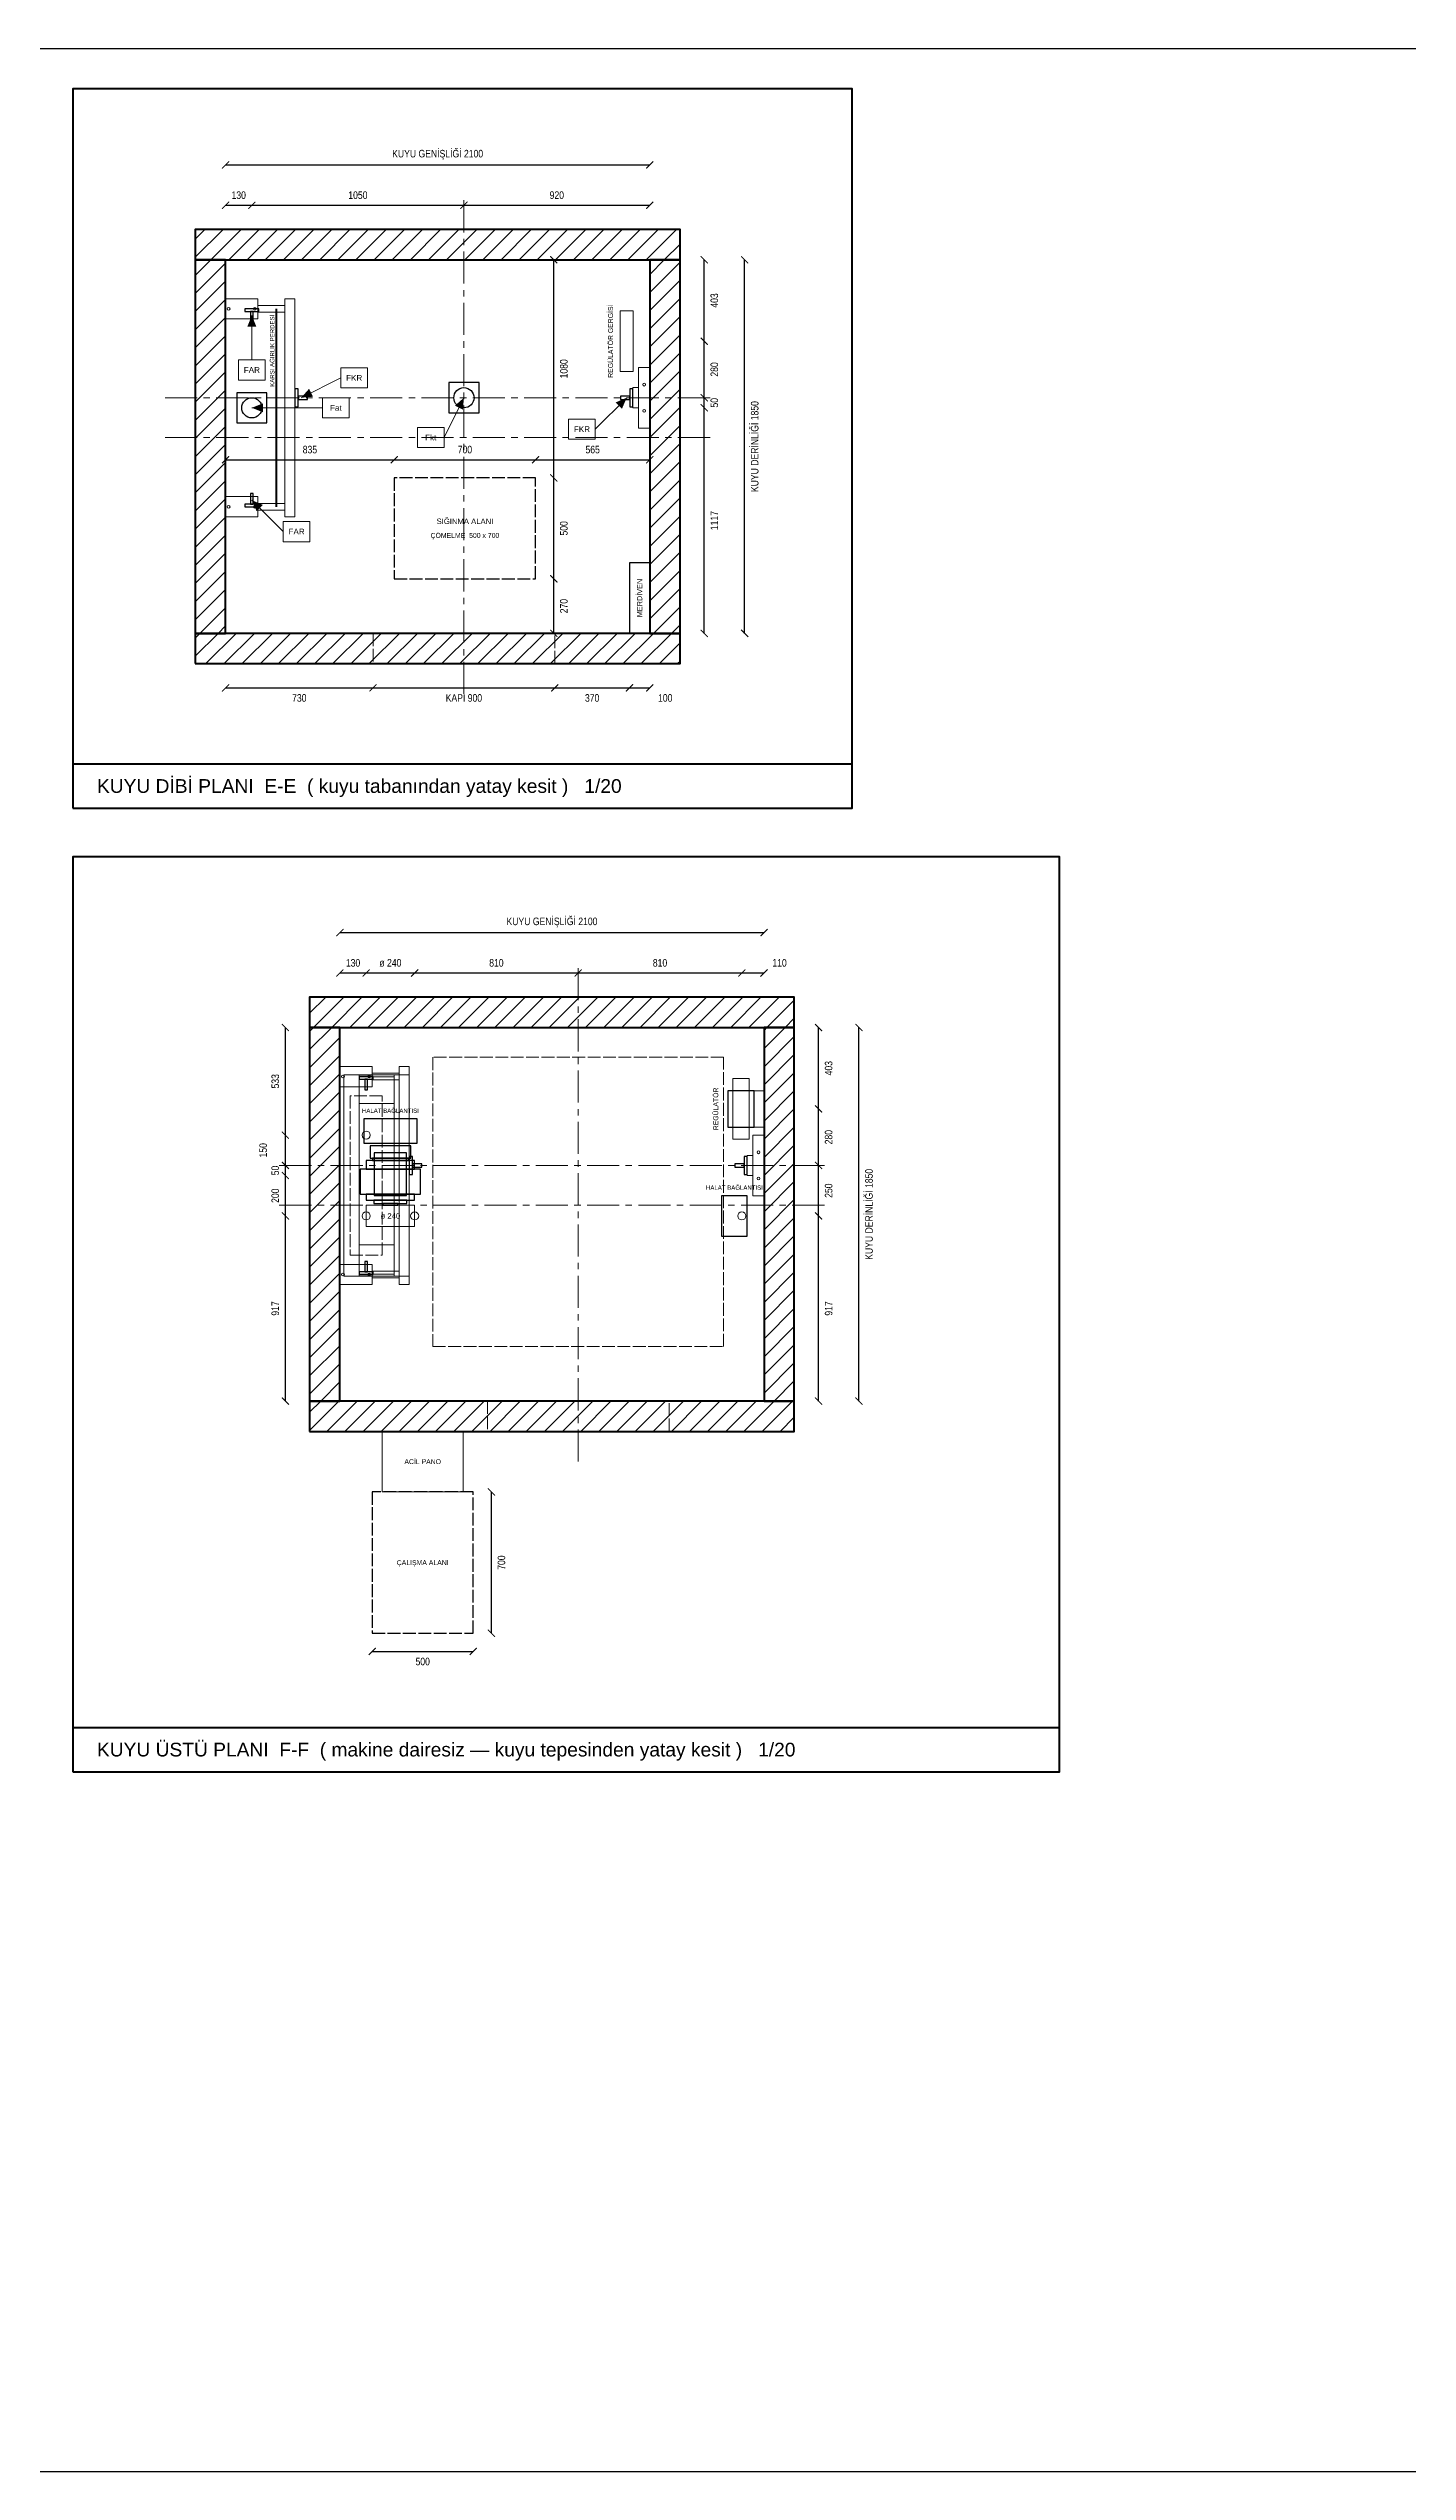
# Model space of a CAD drawing. Header units: millimetres. Extents: x -4216 to -974, y 1159 to 1759.
# Drawn here: x -3268 to -2931, y 1159 to 1759 of the extents above; entities that cross this region are included whole.
import ezdxf
from ezdxf.enums import TextEntityAlignment as Align

# ---------------------------------------------------------------- set-up
doc = ezdxf.new("R2010")
doc.units = ezdxf.units.MM
doc.linetypes.add('CENTER', pattern=[5.08, 3.175, -0.635, 0.635, -0.635])
doc.linetypes.add('DASHED', pattern=[1.524, 1.27, -0.254])
for name, color, linetype, lineweight in [('BAGLANTI', 8, 'Continuous', 25), ('CERCEVE', 7, 'Continuous', 40), ('CIVATA', 3, 'Continuous', 13), ('EKSEN', 1, 'CENTER', 13), ('GIZLI', 8, 'DASHED', 13), ('KASNAK', 90, 'Continuous', 20), ('KONSOL', 3, 'Continuous', 18), ('KUYU-DUVAR', 7, 'Continuous', 50), ('KUYU-IC', 7, 'Continuous', 25), ('MAKINE', 5, 'Continuous', 30), ('MERDIVEN', 32, 'Continuous', 25), ('OLCU', 5, 'Continuous', 13), ('PANO', 150, 'Continuous', 20), ('PERDE', 6, 'Continuous', 50), ('RAY', 3, 'Continuous', 25), ('SIGINMA', 3, 'DASHED', 25), ('t-çap', 7, 'Continuous', 25), ('TAMPON', 200, 'Continuous', 25), ('TARAMA', 8, 'Continuous', 13), ('YAZI', 7, 'Continuous', 0), ('YUK', 1, 'Continuous', 18)]:
    doc.layers.add(name, color=color, linetype=linetype, lineweight=lineweight)
doc.styles.add('ASANSOR', font='arial.ttf')
doc.styles.add('OpenSansCondensed-Light', font='OpenSansCondensed-Light.ttf')
doc.dimstyles.new('EZDXF', dxfattribs={"dimtxt": 0.25, "dimasz": 0.175, "dimexe": 0.375, "dimexo": 0.125, "dimgap": 0.1, "dimtad": 1, "dimlfac": 100, "dimzin": 12, "dimdsep": 46, "dimtxsty": 'OpenSansCondensed-Light', "dimblk": 'ARCHTICK', "dimcen": 2.5, "dimazin": 3, "dimtfac": 0.5, "dimtmove": 2, "dimatfit": 3})

# ---------------------------------------------------------------- blocks, each defined once
blk = doc.blocks.new('_ARCHTICK')
at = {"color": 0, "linetype": 'BYBLOCK', "const_width": 0.15}
blk.add_lwpolyline([(-0.5, -0.5), (0.5, 0.5)], dxfattribs=at)
blk = doc.blocks.new('*D124')
at = {"color": 0}
blk.add_line((2370, 0), (2370, 1117), dxfattribs=at)
at = {"layer": 'Defpoints'}
for p in [(0, 1117), (0, 0), (2370, 0)]:
    blk.add_point(p, dxfattribs=at)
at = {"layer": 'OLCU', "color": 0, "xscale": 35, "yscale": 35}
for p, rotation in [((2370, 1117), 90), ((2370, 0), 270)]:
    blk.add_blockref('_ARCHTICK', p, dxfattribs=dict(at, rotation=rotation))
at = {"layer": 'OLCU', "color": 5, "insert": (2420, 558.5), "char_height": 37.23, "attachment_point": 5, "rotation": 90, "style": 'OpenSansCondensed-Light'}
blk.add_mtext('1117', dxfattribs=at)
blk = doc.blocks.new('*D127')
at = {"color": 0}
blk.add_line((2370, 1447), (2370, 1850), dxfattribs=at)
at = {"layer": 'Defpoints'}
for p in [(0, 1850), (0, 1447), (2370, 1447)]:
    blk.add_point(p, dxfattribs=at)
at = {"layer": 'OLCU', "color": 0, "xscale": 35, "yscale": 35}
for p, rotation in [((2370, 1850), 90), ((2370, 1447), 270)]:
    blk.add_blockref('_ARCHTICK', p, dxfattribs=dict(at, rotation=rotation))
at = {"layer": 'OLCU', "color": 5, "insert": (2420, 1648.5), "char_height": 37.23, "attachment_point": 5, "rotation": 90, "style": 'OpenSansCondensed-Light'}
blk.add_mtext('403', dxfattribs=at)
blk = doc.blocks.new('*D133')
at = {"color": 0}
blk.add_line((0, 860), (835, 860), dxfattribs=at)
at = {"layer": 'Defpoints'}
for p in [(0, 860), (0, 0), (835, 0)]:
    blk.add_point(p, dxfattribs=at)
at = {"layer": 'OLCU', "color": 0, "xscale": 35, "yscale": 35, "rotation": 180}
blk.add_blockref('_ARCHTICK', (0, 860), dxfattribs=at)
at = {"layer": 'OLCU', "color": 0, "xscale": 35, "yscale": 35}
blk.add_blockref('_ARCHTICK', (835, 860), dxfattribs=at)
at = {"layer": 'OLCU', "color": 5, "insert": (417.5, 910), "char_height": 37.23, "attachment_point": 5, "style": 'OpenSansCondensed-Light'}
blk.add_mtext('835', dxfattribs=at)
blk = doc.blocks.new('*D135')
at = {"color": 0}
blk.add_line((1535, 860), (2100, 860), dxfattribs=at)
at = {"layer": 'Defpoints'}
for p in [(1535, 860), (1535, 0), (2100, 0)]:
    blk.add_point(p, dxfattribs=at)
at = {"layer": 'OLCU', "color": 0, "xscale": 35, "yscale": 35, "rotation": 180}
blk.add_blockref('_ARCHTICK', (1535, 860), dxfattribs=at)
at = {"layer": 'OLCU', "color": 0, "xscale": 35, "yscale": 35}
blk.add_blockref('_ARCHTICK', (2100, 860), dxfattribs=at)
at = {"layer": 'OLCU', "color": 5, "insert": (1817.5, 910), "char_height": 37.23, "attachment_point": 5, "style": 'OpenSansCondensed-Light'}
blk.add_mtext('565', dxfattribs=at)
blk = doc.blocks.new('*D145')
at = {"color": 0}
blk.add_line((2370, 0), (2370, 917), dxfattribs=at)
at = {"layer": 'Defpoints'}
for p in [(0, 917), (0, 0), (2370, 0)]:
    blk.add_point(p, dxfattribs=at)
at = {"layer": 'OLCU', "color": 0, "xscale": 35, "yscale": 35}
for p, rotation in [((2370, 917), 90), ((2370, 0), 270)]:
    blk.add_blockref('_ARCHTICK', p, dxfattribs=dict(at, rotation=rotation))
at = {"layer": 'OLCU', "color": 5, "insert": (2420, 458.5), "char_height": 37.23, "attachment_point": 5, "rotation": 90, "style": 'OpenSansCondensed-Light'}
blk.add_mtext('917', dxfattribs=at)
blk = doc.blocks.new('*D148')
at = {"color": 0}
blk.add_line((2370, 1447), (2370, 1850), dxfattribs=at)
at = {"layer": 'Defpoints'}
for p in [(0, 1850), (0, 1447), (2370, 1447)]:
    blk.add_point(p, dxfattribs=at)
at = {"layer": 'OLCU', "color": 0, "xscale": 35, "yscale": 35}
for p, rotation in [((2370, 1850), 90), ((2370, 1447), 270)]:
    blk.add_blockref('_ARCHTICK', p, dxfattribs=dict(at, rotation=rotation))
at = {"layer": 'OLCU', "color": 5, "insert": (2420, 1648.5), "char_height": 37.23, "attachment_point": 5, "rotation": 90, "style": 'OpenSansCondensed-Light'}
blk.add_mtext('403', dxfattribs=at)
blk = doc.blocks.new('*D150')
at = {"color": 0}
blk.add_line((-270, 0), (-270, 917), dxfattribs=at)
at = {"layer": 'Defpoints'}
for p in [(0, 917), (-270, 0), (0, 0)]:
    blk.add_point(p, dxfattribs=at)
at = {"layer": 'OLCU', "color": 0, "xscale": 35, "yscale": 35}
for p, rotation in [((-270, 917), 90), ((-270, 0), 270)]:
    blk.add_blockref('_ARCHTICK', p, dxfattribs=dict(at, rotation=rotation))
at = {"layer": 'OLCU', "color": 5, "insert": (-320, 458.5), "char_height": 37.23, "attachment_point": 5, "rotation": 90, "style": 'OpenSansCondensed-Light'}
blk.add_mtext('917', dxfattribs=at)
blk = doc.blocks.new('*D154')
at = {"color": 0}
blk.add_line((-270, 1317), (-270, 1850), dxfattribs=at)
at = {"layer": 'Defpoints'}
for p in [(0, 1850), (-270, 1317), (0, 1317)]:
    blk.add_point(p, dxfattribs=at)
at = {"layer": 'OLCU', "color": 0, "xscale": 35, "yscale": 35}
for p, rotation in [((-270, 1850), 90), ((-270, 1317), 270)]:
    blk.add_blockref('_ARCHTICK', p, dxfattribs=dict(at, rotation=rotation))
at = {"layer": 'OLCU', "color": 5, "insert": (-320, 1583.5), "char_height": 37.23, "attachment_point": 5, "rotation": 90, "style": 'OpenSansCondensed-Light'}
blk.add_mtext('533', dxfattribs=at)
blk = doc.blocks.new('CIZIM_KUYU_DIBI', base_point=(-757, -866))
at = {"layer": 'TARAMA'}
h = blk.add_hatch(dxfattribs=at)
h.set_pattern_fill('ANSI31', scale=20)
h.paths.add_polyline_path([(-150, 1850), (2250, 1850), (2250, 2000), (-150, 2000)])
h = blk.add_hatch(dxfattribs=at)
h.set_pattern_fill('ANSI31', scale=20)
h.paths.add_polyline_path([(-150, 0), (0, 0), (0, 1850), (-150, 1850)])
h = blk.add_hatch(dxfattribs=at)
h.set_pattern_fill('ANSI31', scale=20)
h.paths.add_polyline_path([(2100, 0), (2250, 0), (2250, 1850), (2100, 1850)])
h = blk.add_hatch(dxfattribs=at)
h.set_pattern_fill('ANSI31', scale=20)
h.paths.add_polyline_path([(-150, -150), (2250, -150), (2250, 0), (-150, 0)])
at = {"layer": 'CERCEVE', "ltscale": 50}
blk.add_line((-757, -646), (3103, -646), dxfattribs=at)
blk.add_lwpolyline([(-757, -866), (3103, -866), (3103, 2696), (-757, 2696)], close=True, dxfattribs=at)
at = {"layer": 'CIVATA', "ltscale": 50}
for centre in [(15, 1607), (145, 1607), (2072.5, 1232), (2072.5, 1102), (15, 627), (145, 627)]:
    blk.add_circle(centre, 7, dxfattribs=at)
at = {"layer": 'EKSEN', "linetype": 'CENTER', "ltscale": 50}
for p, q in [((1180, -300), (1180, 2150)), ((-300, 1167), (2400, 1167)), ((-300, 970), (2400, 970))]:
    blk.add_line(p, q, dxfattribs=at)
at = {"layer": 'GIZLI', "ltscale": 50}
blk.add_lwpolyline([(730, -150), (1630, -150), (1630, 0), (730, 0)], close=True, dxfattribs=at)
at = {"layer": 'KASNAK', "ltscale": 50}
blk.add_lwpolyline([(1953.5, 1297), (2018.5, 1297), (2018.5, 1597), (1953.5, 1597)], close=True, dxfattribs=at)
at = {"layer": 'KONSOL', "ltscale": 50}
for points in [[(0, 1557), (160, 1557), (160, 1657), (0, 1657)], [(160, 1590.33333), (293, 1590.33333), (293, 1623.66667), (160, 1623.66667)], [(293, 577), (343, 577), (343, 1657), (293, 1657)], [(2017, 1117), (2045, 1117), (2045, 1217), (2017, 1217)], [(2045, 1017), (2100, 1017), (2100, 1317), (2045, 1317)], [(0, 577), (160, 577), (160, 677), (0, 677)], [(160, 610.33333), (293, 610.33333), (293, 643.66667), (160, 643.66667)]]:
    blk.add_lwpolyline(points, close=True, dxfattribs=at)
at = {"layer": 'KUYU-DUVAR', "ltscale": 50}
for points in [[(-150, 1850), (2250, 1850), (2250, 2000), (-150, 2000)], [(-150, 0), (0, 0), (0, 1850), (-150, 1850)], [(2100, 0), (2250, 0), (2250, 1850), (2100, 1850)], [(-150, -150), (2250, -150), (2250, 0), (-150, 0)]]:
    blk.add_lwpolyline(points, close=True, dxfattribs=at)
at = {"layer": 'KUYU-IC', "ltscale": 50}
blk.add_lwpolyline([(0, 0), (2100, 0), (2100, 1850), (0, 1850)], close=True, dxfattribs=at)
at = {"layer": 'MERDIVEN', "ltscale": 50}
blk.add_lwpolyline([(2000, 0), (2100, 0), (2100, 350), (2000, 350)], close=True, dxfattribs=at)
at = {"layer": 'PERDE', "ltscale": 50}
blk.add_line((251.5, 627), (251.5, 1607), dxfattribs=at)
at = {"layer": 'RAY', "ltscale": 50}
for points in [[(95, 1594.4), (165, 1594.4), (165, 1607), (95, 1607)], [(123.7, 1542), (136.3, 1542), (136.3, 1594.4), (123.7, 1594.4)], [(343, 1122.5), (359.02, 1122.5), (359.02, 1211.5), (343, 1211.5)], [(2000.98, 1122.5), (2017, 1122.5), (2017, 1211.5), (2000.98, 1211.5)], [(359.02, 1158.99), (405, 1158.99), (405, 1175.01), (359.02, 1175.01)], [(1955, 1158.99), (2000.98, 1158.99), (2000.98, 1175.01), (1955, 1175.01)], [(95, 627), (165, 627), (165, 639.6), (95, 639.6)], [(123.7, 639.6), (136.3, 639.6), (136.3, 692), (123.7, 692)]]:
    blk.add_lwpolyline(points, close=True, dxfattribs=at)
at = {"layer": 'SIGINMA', "ltscale": 50}
blk.add_lwpolyline([(835, 270), (1535, 270), (1535, 770), (835, 770)], close=True, dxfattribs=at)
at = {"layer": 'TAMPON', "ltscale": 50}
for points in [[(1105, 1092), (1255, 1092), (1255, 1242), (1105, 1242)], [(55, 1042), (205, 1042), (205, 1192), (55, 1192)]]:
    blk.add_lwpolyline(points, close=True, dxfattribs=at)
for centre in [(1180, 1167), (130, 1117)]:
    blk.add_circle(centre, 50, dxfattribs=at)
at = {"layer": 'TARAMA', "ltscale": 50}
for points in [[(-150, 1850), (2250, 1850), (2250, 2000), (-150, 2000)], [(-150, 0), (0, 0), (0, 1850), (-150, 1850)], [(2100, 0), (2250, 0), (2250, 1850), (2100, 1850)], [(-150, -150), (2250, -150), (2250, 0), (-150, 0)]]:
    blk.add_lwpolyline(points, close=True, dxfattribs=at)
at = {"layer": 'YUK'}
for p, q in [((130, 1354.5), (130, 1574.5)), ((570.77398, 1265.38699), (374, 1167)), ((480, 1117), (130, 1117)), ((1081.61301, 970.22602), (1180, 1167)), ((1830.43651, 1011.43651), (1986, 1167)), ((285.56349, 503.93651), (130, 659.5))]:
    blk.add_line(p, q, dxfattribs=at)
at = {"layer": 'YUK', "ltscale": 50}
for points in [[(64, 1254.5), (196, 1254.5), (196, 1354.5), (64, 1354.5)], [(570.77398, 1215.38699), (702.77398, 1215.38699), (702.77398, 1315.38699), (570.77398, 1315.38699)], [(480, 1067), (612, 1067), (612, 1167), (480, 1167)], [(949.61301, 920.22602), (1081.61301, 920.22602), (1081.61301, 1020.22602), (949.61301, 1020.22602)], [(1698.43651, 961.43651), (1830.43651, 961.43651), (1830.43651, 1061.43651), (1698.43651, 1061.43651)], [(285.56349, 453.93651), (417.56349, 453.93651), (417.56349, 553.93651), (285.56349, 553.93651)]]:
    blk.add_lwpolyline(points, close=True, dxfattribs=at)
at = {"layer": 'YUK'}
for points in [[(130, 1574.5), (108, 1519.5), (152, 1519.5)], [(374, 1167), (433.03219, 1171.91935), (413.3548, 1211.27415)], [(130, 1117), (185, 1095), (185, 1139)], [(1180, 1167), (1135.72585, 1127.6452), (1175.08065, 1107.96781)], [(1986, 1167), (1931.55278, 1143.66548), (1962.66548, 1112.55278)], [(130, 659.5), (153.33452, 605.05278), (184.44722, 636.16548)]]:
    blk.add_solid(points, dxfattribs=at)
at = {"layer": 'CERCEVE', "style": 'ASANSOR'}
blk.add_text('KUYU DİBİ PLANI  E-E  ( kuyu tabanından yatay kesit )   1/20', height=68.02, dxfattribs=at).set_placement((-637, -756), align=Align.MIDDLE_LEFT)
at = {"layer": 'YAZI', "style": 'ASANSOR'}
for s, height, p in [('KARŞI AĞIRLIK PERDESİ', 21.48, (230.75, 1399.5)), ('REGÜLATÖR GERGİSİ', 24.344, (1906, 1447)), ('MERDİVEN', 25.776, (2050, 175))]:
    blk.add_text(s, height=height, rotation=90, dxfattribs=at).set_placement(p, align=Align.MIDDLE_CENTER)
for s, height, p in [('ÇÖMELME  500 x 700', 24.344, (1185, 485)), ('SIĞINMA ALANI', 27.208, (1185, 555))]:
    blk.add_text(s, height=height, dxfattribs=at).set_placement(p, align=Align.MIDDLE_CENTER)
at = {"layer": 'YUK', "style": 'ASANSOR'}
for s, p in [('FAR', (130, 1304.5)), ('FKR', (636.77398, 1265.38699)), ('Fat', (546, 1117)), ('Fkt', (1015.61301, 970.22602)), ('FKR', (1764.43651, 1011.43651)), ('FAR', (351.56349, 503.93651))]:
    blk.add_text(s, height=28.64, dxfattribs=at).set_placement(p, align=Align.MIDDLE_CENTER)
at = {"layer": 'OLCU'}
for base, p1, p2, location, text in [((0, 2320), (0, 0), (2100, 0), (1050, 2370), 'KUYU GENİŞLİĞİ 2100'), ((0, 2120), (0, 0), (130, 0), (65, 2170), '130'), ((130, 2120), (130, 0), (1180, 0), (655, 2170), '1050'), ((1180, 2120), (1180, 0), (2100, 0), (1640, 2170), '920'), ((835, 860), (835, 0), (1535, 0), (1185, 910), '700'), ((0, -270), (0, 0), (730, 0), (365, -320), '730'), ((730, -270), (730, 0), (1630, 0), (1180, -320), 'KAPI 900'), ((1630, -270), (1630, 0), (2000, 0), (1815, -320), '370'), ((2000, -270), (2000, 0), (2100, 0), (2176.8, -320), '100')]:
    blk.add_linear_dim(base=base, p1=p1, p2=p2, location=location, text=text, dimstyle='EZDXF', override={"dimtxt": 37.232, "dimasz": 35, "dimexe": 30, "dimexo": 25, "dimgap": 15, "dimse1": 1, "dimse2": 1, "dimclrt": 5, "dimtmove": 2}, dxfattribs=at).render()
for base, p1, p2, text, picture, middle in [((2370, 1447), (0, 1447), (0, 1850), '403', '*D127', (2420, 1648.5)), ((2370, 0), (0, 0), (0, 1117), '1117', '*D124', (2420, 558.5))]:
    dim = blk.add_linear_dim(base=base, p1=p1, p2=p2, angle=90, text=text, dimstyle='EZDXF', override={"dimtxt": 37.232, "dimasz": 35, "dimexe": 30, "dimexo": 25, "dimgap": 15, "dimse1": 1, "dimse2": 1, "dimclrt": 5, "dimtmove": 2}, dxfattribs=at)
    dim.commit()
    dim.dimension.update_dxf_attribs({"geometry": picture, "text_midpoint": middle, "dimtype": 160, "text_rotation": 90})
for base, p1, p2, location, text in [((2570, 0), (0, 0), (0, 1850), (2620, 925), 'KUYU DERİNLİĞİ 1850'), ((1625, 770), (0, 770), (0, 1850), (1675, 1310), '1080'), ((2370, 1167), (0, 1167), (0, 1447), (2420, 1307), '280'), ((2370, 1117), (0, 1117), (0, 1167), (2420, 1142), '50'), ((1625, 270), (0, 270), (0, 770), (1675, 520), '500'), ((1625, 0), (0, 0), (0, 270), (1675, 135), '270')]:
    blk.add_linear_dim(base=base, p1=p1, p2=p2, angle=90, location=location, text=text, text_rotation=90, dimstyle='EZDXF', override={"dimtxt": 37.232, "dimasz": 35, "dimexe": 30, "dimexo": 25, "dimgap": 15, "dimse1": 1, "dimse2": 1, "dimclrt": 5, "dimtmove": 2}, dxfattribs=at).render()
for base, p1, p2, text, picture, middle in [((0, 860), (0, 0), (835, 0), '835', '*D133', (417.5, 910)), ((1535, 860), (1535, 0), (2100, 0), '565', '*D135', (1817.5, 910))]:
    dim = blk.add_linear_dim(base=base, p1=p1, p2=p2, text=text, dimstyle='EZDXF', override={"dimtxt": 37.232, "dimasz": 35, "dimexe": 30, "dimexo": 25, "dimgap": 15, "dimse1": 1, "dimse2": 1, "dimclrt": 5, "dimtmove": 2}, dxfattribs=at)
    dim.commit()
    dim.dimension.update_dxf_attribs({"geometry": picture, "text_midpoint": middle, "dimtype": 160})
blk = doc.blocks.new('CIZIM_KUYU_USTU', base_point=(-1323, -1836))
at = {"layer": 'TARAMA'}
h = blk.add_hatch(dxfattribs=at)
h.set_pattern_fill('ANSI31', scale=20)
h.paths.add_polyline_path([(-150, 1850), (2250, 1850), (2250, 2000), (-150, 2000)])
h = blk.add_hatch(dxfattribs=at)
h.set_pattern_fill('ANSI31', scale=20)
h.paths.add_polyline_path([(-150, 0), (0, 0), (0, 1850), (-150, 1850)])
h = blk.add_hatch(dxfattribs=at)
h.set_pattern_fill('ANSI31', scale=20)
h.paths.add_polyline_path([(2100, 0), (2250, 0), (2250, 1850), (2100, 1850)])
h = blk.add_hatch(dxfattribs=at)
h.set_pattern_fill('ANSI31', scale=20)
h.paths.add_polyline_path([(-150, -150), (2250, -150), (2250, 0), (-150, 0)])
at = {"layer": 'BAGLANTI', "ltscale": 50}
for points in [[(118, 1278), (382, 1278), (382, 1398), (118, 1398)], [(1890, 817), (2017, 817), (2017, 1017), (1890, 1017)]]:
    blk.add_lwpolyline(points, close=True, dxfattribs=at)
at = {"layer": 'CERCEVE', "ltscale": 50}
blk.add_line((-1323, -1616), (3563, -1616), dxfattribs=at)
blk.add_lwpolyline([(-1323, -1836), (3563, -1836), (3563, 2696), (-1323, 2696)], close=True, dxfattribs=at)
at = {"layer": 'CIVATA', "ltscale": 50}
for centre in [(15, 1607), (145, 1607), (2072.5, 1232), (2072.5, 1102), (15, 627), (145, 627)]:
    blk.add_circle(centre, 7, dxfattribs=at)
at = {"layer": 'EKSEN', "linetype": 'CENTER', "ltscale": 50}
for p, q in [((1180, -300), (1180, 2150)), ((-300, 1167), (2400, 1167)), ((-300, 970), (2400, 970))]:
    blk.add_line(p, q, dxfattribs=at)
at = {"layer": 'GIZLI', "ltscale": 50}
for points in [[(460, 270), (1900, 270), (1900, 1703), (460, 1703)], [(50, 722), (210, 722), (210, 1512), (50, 1512)], [(730, -150), (1630, -150), (1630, 0), (730, 0)]]:
    blk.add_lwpolyline(points, close=True, dxfattribs=at)
at = {"layer": 'KASNAK', "ltscale": 50}
for points in [[(1946, 1297), (2026, 1297), (2026, 1597), (1946, 1597)], [(130, 864.5), (370, 864.5), (370, 969.5), (130, 969.5)]]:
    blk.add_lwpolyline(points, close=True, dxfattribs=at)
for centre in [(130, 1317), (130, 917), (370, 917), (1990, 917)]:
    blk.add_circle(centre, 20, dxfattribs=at)
at = {"layer": 'KONSOL', "ltscale": 50}
for p, q in [((28.5, 1615), (95, 1615)), ((95, 1615), (28.5, 1615)), ((95, 619), (95, 1615)), ((95, 619), (95, 1615)), ((334.5, 1615), (268, 1615)), ((268, 619), (268, 1615)), ((268, 1615), (334.5, 1615)), ((268, 619), (268, 1615)), ((28.5, 619), (95, 619)), ((95, 619), (28.5, 619)), ((334.5, 619), (268, 619)), ((268, 619), (334.5, 619))]:
    blk.add_line(p, q, dxfattribs=at)
for points in [[(0, 1557), (160, 1557), (160, 1657), (0, 1657)], [(20, 619), (95, 619), (95, 1615), (20, 1615)], [(95, 1605), (268, 1605), (268, 1615), (95, 1615)], [(160, 1590.33333), (293, 1590.33333), (293, 1623.66667), (160, 1623.66667)], [(268, 619), (343, 619), (343, 1615), (268, 1615)], [(293, 577), (343, 577), (343, 1657), (293, 1657)], [(95, 774), (268, 774), (268, 1474), (95, 1474)], [(2051, 1357), (2100, 1357), (2100, 1537), (2051, 1537)], [(2017, 1117), (2045, 1117), (2045, 1217), (2017, 1217)], [(2045, 1017), (2100, 1017), (2100, 1317), (2045, 1317)], [(0, 577), (160, 577), (160, 677), (0, 677)], [(95, 619), (268, 619), (268, 629), (95, 629)], [(160, 610.33333), (293, 610.33333), (293, 643.66667), (160, 643.66667)]]:
    blk.add_lwpolyline(points, close=True, dxfattribs=at)
at = {"layer": 'KUYU-DUVAR', "ltscale": 50}
for points in [[(-150, 1850), (2250, 1850), (2250, 2000), (-150, 2000)], [(-150, 0), (0, 0), (0, 1850), (-150, 1850)], [(2100, 0), (2250, 0), (2250, 1850), (2100, 1850)], [(-150, -150), (2250, -150), (2250, 0), (-150, 0)]]:
    blk.add_lwpolyline(points, close=True, dxfattribs=at)
at = {"layer": 'KUYU-IC', "ltscale": 50}
blk.add_lwpolyline([(0, 0), (2100, 0), (2100, 1850), (0, 1850)], close=True, dxfattribs=at)
at = {"layer": 'MAKINE', "ltscale": 50}
for points in [[(1921, 1357), (2051, 1357), (2051, 1537), (1921, 1537)], [(149.425, 1202.17485), (350.575, 1202.17485), (350.575, 1263.5), (149.425, 1263.5)], [(160.6, 1191.35276), (339.4, 1191.35276), (339.4, 1202.17485), (160.6, 1202.17485)], [(170, 1018), (330, 1018), (330, 1230), (170, 1230)], [(101, 1025.41411), (399, 1025.41411), (399, 1149.26687), (101, 1149.26687)], [(130.8, 1149.26687), (369.2, 1149.26687), (369.2, 1191.35276), (130.8, 1191.35276)], [(130.8, 995.35276), (369.2, 995.35276), (369.2, 1025.41411), (130.8, 1025.41411)], [(168.05, 978.5184), (331.95, 978.5184), (331.95, 995.35276), (168.05, 995.35276)], [(212.75, 969.5), (287.25, 969.5), (287.25, 978.5184), (212.75, 978.5184)]]:
    blk.add_lwpolyline(points, close=True, dxfattribs=at)
at = {"layer": 'PANO', "ltscale": 50}
blk.add_lwpolyline([(210, -450), (610, -450), (610, -150), (210, -150)], close=True, dxfattribs=at)
at = {"layer": 'RAY', "ltscale": 50}
for points in [[(95, 1594.4), (165, 1594.4), (165, 1607), (95, 1607)], [(123.7, 1542), (136.3, 1542), (136.3, 1594.4), (123.7, 1594.4)], [(343, 1122.5), (359.02, 1122.5), (359.02, 1211.5), (343, 1211.5)], [(2000.98, 1122.5), (2017, 1122.5), (2017, 1211.5), (2000.98, 1211.5)], [(359.02, 1158.99), (405, 1158.99), (405, 1175.01), (359.02, 1175.01)], [(1955, 1158.99), (2000.98, 1158.99), (2000.98, 1175.01), (1955, 1175.01)], [(95, 627), (165, 627), (165, 639.6), (95, 639.6)], [(123.7, 639.6), (136.3, 639.6), (136.3, 692), (123.7, 692)]]:
    blk.add_lwpolyline(points, close=True, dxfattribs=at)
at = {"layer": 'SIGINMA', "ltscale": 50}
blk.add_lwpolyline([(160, -1150), (660, -1150), (660, -450), (160, -450)], close=True, dxfattribs=at)
at = {"layer": 'TARAMA', "ltscale": 50}
for points in [[(-150, 1850), (2250, 1850), (2250, 2000), (-150, 2000)], [(-150, 0), (0, 0), (0, 1850), (-150, 1850)], [(2100, 0), (2250, 0), (2250, 1850), (2100, 1850)], [(-150, -150), (2250, -150), (2250, 0), (-150, 0)]]:
    blk.add_lwpolyline(points, close=True, dxfattribs=at)
at = {"layer": 'CERCEVE', "style": 'ASANSOR'}
blk.add_text('KUYU ÜSTÜ PLANI  F-F  ( makine dairesiz — kuyu tepesinden yatay kesit )   1/20', height=68.02, dxfattribs=at).set_placement((-1203, -1726), align=Align.MIDDLE_LEFT)
at = {"layer": 'YAZI', "style": 'ASANSOR'}
for s, height, p in [('HALAT BAĞLANTISI', 21.48, (250, 1438)), ('HALAT BAĞLANTISI', 21.48, (1953.5, 1057)), ('ø 240', 27.208, (250, 917)), ('ACİL PANO', 24.344, (410, -300)), ('ÇALIŞMA ALANI', 24.344, (410, -800))]:
    blk.add_text(s, height=height, dxfattribs=at).set_placement(p, align=Align.MIDDLE_CENTER)
blk.add_text('REGÜLATÖR', height=24.344, rotation=90, dxfattribs=at).set_placement((1861, 1447), align=Align.MIDDLE_CENTER)
at = {"layer": 'OLCU'}
for base, p1, p2, location, text in [((0, 2320), (0, 0), (2100, 0), (1050, 2370), 'KUYU GENİŞLİĞİ 2100'), ((0, 2120), (0, 0), (130, 0), (65, 2170), '130'), ((130, 2120), (130, 0), (370, 0), (250, 2170), 'ø 240'), ((370, 2120), (370, 0), (1180, 0), (775, 2170), '810'), ((1180, 2120), (1180, 0), (1990, 0), (1585, 2170), '810'), ((1990, 2120), (1990, 0), (2100, 0), (2176.8, 2170), '110'), ((160, -1240), (160, 0), (660, 0), (410, -1290), '500')]:
    blk.add_linear_dim(base=base, p1=p1, p2=p2, location=location, text=text, dimstyle='EZDXF', override={"dimtxt": 37.232, "dimasz": 35, "dimexe": 30, "dimexo": 25, "dimgap": 15, "dimse1": 1, "dimse2": 1, "dimclrt": 5, "dimtmove": 2}, dxfattribs=at).render()
for base, p1, p2, text, picture, middle in [((-270, 1317), (0, 1317), (0, 1850), '533', '*D154', (-320, 1583.5)), ((2370, 1447), (0, 1447), (0, 1850), '403', '*D148', (2420, 1648.5)), ((-270, 0), (0, 0), (0, 917), '917', '*D150', (-320, 458.5)), ((2370, 0), (0, 0), (0, 917), '917', '*D145', (2420, 458.5))]:
    dim = blk.add_linear_dim(base=base, p1=p1, p2=p2, angle=90, text=text, dimstyle='EZDXF', override={"dimtxt": 37.232, "dimasz": 35, "dimexe": 30, "dimexo": 25, "dimgap": 15, "dimse1": 1, "dimse2": 1, "dimclrt": 5, "dimtmove": 2}, dxfattribs=at)
    dim.commit()
    dim.dimension.update_dxf_attribs({"geometry": picture, "text_midpoint": middle, "dimtype": 160, "text_rotation": 90})
for base, p1, p2, location, text in [((2570, 0), (0, 0), (0, 1850), (2620, 925), 'KUYU DERİNLİĞİ 1850'), ((2370, 1167), (0, 1167), (0, 1447), (2420, 1307), '280'), ((-270, 1167), (0, 1167), (0, 1317), (-380, 1242), '150'), ((-270, 1117), (0, 1117), (0, 1167), (-320, 1142), '50'), ((-270, 917), (0, 917), (0, 1117), (-320, 1017), '200'), ((2370, 917), (0, 917), (0, 1167), (2420, 1042), '250'), ((750, -1150), (0, -1150), (0, -450), (800, -800), '700')]:
    blk.add_linear_dim(base=base, p1=p1, p2=p2, angle=90, location=location, text=text, text_rotation=90, dimstyle='EZDXF', override={"dimtxt": 37.232, "dimasz": 35, "dimexe": 30, "dimexo": 25, "dimgap": 15, "dimse1": 1, "dimse2": 1, "dimclrt": 5, "dimtmove": 2}, dxfattribs=at).render()

msp = doc.modelspace()

# ---------------------------------------------------------------- linework, layer by layer
at = {"layer": 't-çap'}
for p, q in [((-4215.84, 1759.43), (-973.82, 1759.43)), ((-4215.84, 1159.43), (-973.82, 1159.43))]:
    msp.add_line(p, q, dxfattribs=at)

# ---------------------------------------------------------------- block references
at = {"xscale": 0.05, "yscale": 0.05}
for name, p in [('CIZIM_KUYU_DIBI', (-3261.75, 1571.3)), ('CIZIM_KUYU_USTU', (-3261.75, 1332.7))]:
    msp.add_blockref(name, p, dxfattribs=at)

doc.saveas('drawing.dxf')
